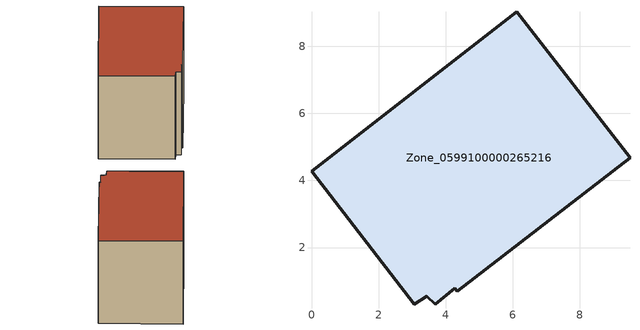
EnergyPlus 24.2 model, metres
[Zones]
Zone_0599100000265216
 floor ground (C_G): 4.34,0.69 4.27,0.79 3.69,0.31 3.43,0.55 3.07,0.3 0,4.27 6.12,9.03 9.49,4.67 z0
 wall outside (C_F): 4.27,0.79 4.34,0.69 9.49,4.67 6.12,9.03 0,4.27 3.07,0.3 3.43,0.55 3.69,0.31 4.27,0.79 z0:6.6
 roof outside (C_R): 0,4.27 3.07,0.3 3.43,0.55 3.69,0.31 4.27,0.79 4.34,0.69 9.49,4.67 6.12,9.03 z6.6
[BUILDING]
Pand.0599100000265216: North Axis=0; Terrain=City; Loads Convergence Tolerance Value=0.04; Temperature Convergence Tolerance Value=0.4; Solar Distribution=FullExterior; Maximum Number of Warmup Days=25; Minimum Number of Warmup Days=1
[Site:Location]
Rotterdam.The.Hague.AP_ZH_NLD Design_Conditions: Latitude=51.96; Longitude=4.45; Time Zone=1; Elevation=-4.5
[SITE:GROUNDTEMPERATURE:BUILDINGSURFACE]
18, 18, 18, 18, 18, 18, 18, 18, 18, 18, 18, 18
[MATERIAL] Thermal Absorptance=0.9; Solar Absorptance=0.7; Visible Absorptance=0.7
Name | Roughness | Thickness | Conductivity | Density | Specific Heat
G.TC.1946 | MediumSmooth | 0.15 | 1 | 540 | 1210
F.TC.1946 | Rough | 0.3 | 0.857143 | 1920 | 840
R.TC.1946 | MediumRough | 0.2 | 0.909091 | 1500 | 1000
[CONSTRUCTION]
C_G: G.TC.1946
C_F: F.TC.1946
C_R: R.TC.1946
[ZONE]
Zone_0599100000265216: Type=1; Multiplier=1; Ceiling Height=Autocalculate; Volume=Autocalculate; Floor Area=autocalculate; Part of Total Floor Area=Yes
[ZONEINFILTRATION:DESIGNFLOWRATE]
Infil_Zone_0599100000265216: Zone or ZoneList or Space or SpaceList=Zone_0599100000265216; Schedule=AlwaysOn; Design Flow Rate Calculation Method=Flow/Area; Flow Rate per Floor Area=0.003; Constant Term Coefficient=1; Temperature Term Coefficient=0; Velocity Term Coefficient=0; Velocity Squared Term Coefficient=0
[HVACTEMPLATE:ZONE:IDEALLOADSAIRSYSTEM]
Zone_0599100000265216: Maximum Heating Supply Air Temperature=50; Minimum Cooling Supply Air Temperature=13; Maximum Heating Supply Air Humidity Ratio=0.0156; Minimum Cooling Supply Air Humidity Ratio=0.0077; Heating Limit=NoLimit; Cooling Limit=NoLimit; Dehumidification Control Type=ConstantSensibleHeatRatio; Cooling Sensible Heat Ratio=0.7; Dehumidification Setpoint=60; Humidification Control Type=None; Humidification Setpoint=30; Outdoor Air Method=None; Outdoor Air Flow Rate per Person=0.00944; Outdoor Air Flow Rate per Zone Floor Area=0; Outdoor Air Flow Rate per Zone=0; Demand Controlled Ventilation Type=None; Outdoor Air Economizer Type=NoEconomizer; Heat Recovery Type=None; Sensible Heat Recovery Effectiveness=0.7; Latent Heat Recovery Effectiveness=0.65
[ZONECONTROL:THERMOSTAT]
ThermostatControl_Zone_0599100000265216: Zone or ZoneList=Zone_0599100000265216; Control Type Schedule=DualSetpointControlType; Control 1=Thermostat_Zone_0599100000265216; Temperature Difference Between Cutout And Setpoint=0
[THERMOSTATSETPOINT:DUALSETPOINT]
Thermostat_Zone_0599100000265216: Heating Setpoint Temperature Schedule=HeatingSetpoint_Zone_0599100000265216; Cooling Setpoint Temperature Schedule=CoolingSetpoint_Zone_0599100000265216
[SCHEDULE:COMPACT]
HeatingSetpoint_Zone_0599100000265216: Through: 12/31, For: AllDays, Until: 24:00, 21
CoolingSetpoint_Zone_0599100000265216: Through: 12/31, For: AllDays, Until: 24:00, 24
DualSetpointControlType: Through: 12/31, For: AllDays, Until: 24:00, 4
AlwaysOn: Through: 12/31, For: AllDays, Until: 24:00, 1
